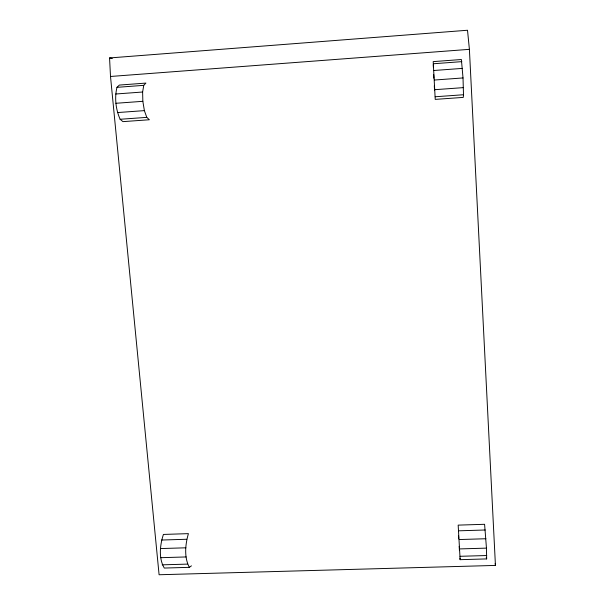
<?xml version="1.0" encoding="UTF-8"?>
<svg xmlns="http://www.w3.org/2000/svg" width="605" height="605" viewBox="0 0 605 605"><rect width="100%" height="100%" fill="white"/><g stroke="black" fill="none" stroke-linecap="round" stroke-linejoin="round"><path stroke-width="0.91" d="M486.654 558.914L486.458 548.13L484.59 524.293L458.174 525.125L460.14 559.67L486.654 558.914L486.246 557.432M463.49 94.743L463.271 97.397L435.229 99.394L433.195 61.619L461.381 59.517L463.022 77.939L463.49 94.743L435.192 96.762M189.365 567.346C183.943 557.288 185.304 544.326 188.412 533.64L163.418 534.434C159.962 544.969 158.442 558.211 164.288 568.057L189.365 567.346L191.445 565.834M142.614 92.02L143.756 85.343L145.918 83.089L119.359 85.071L116.977 87.339C114.398 97.904 115.767 109.354 120.123 119.276L122.944 121.635L149.375 119.752L146.781 117.37L144.383 110.624L142.848 101.315L142.614 92.02L115.699 94.009M109.558 57.951L467.514 30.25L469.397 49.338L495.442 565.425L159.092 574.75L110.503 76.472L109.558 57.951L112.333 58.413M110.503 76.472L469.397 49.338M116.977 87.339L143.756 85.343M433.414 63.759L461.842 61.634M433.861 70.498L462.447 68.388M115.903 103.281L142.848 101.315M434.405 80.034L463.022 77.939M117.529 112.56L144.383 110.624M434.889 89.684L463.407 87.627M120.123 119.276L146.781 117.37M161.527 540.038L186.711 539.259M458.582 530.819L485.21 529.995M160.559 548.569L185.864 547.805M459.127 539.547L485.898 538.737M160.794 557.689L186.121 556.948M459.664 548.917L486.458 548.13M162.163 564.836L187.414 564.117M460.027 556.298L486.73 555.534M495.147 563.565L495.442 565.425M459.959 558.181L460.14 559.67M459.172 546.345L459.437 550.633M434.292 85.683L434.556 90.289M458.545 535.614L458.703 538.337M433.694 74.506L433.891 78.257M433.248 64.569L433.361 67.238"/></g></svg>
